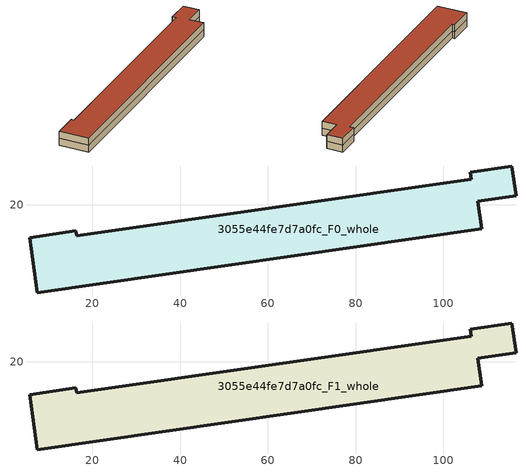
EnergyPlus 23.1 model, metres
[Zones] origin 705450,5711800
3055e44fe7d7a0fc_F0_whole
 floor ground (EU_floor_Construction): 115.56,28.81 116.54,22.05 107.83,20.79 108.73,14.6 7.5,0 5.68,12.58 16.22,14.1 16.39,12.96 106.39,25.91 106.17,27.45 z0
 wall outside (EU_wall_Construction): 5.68,12.58 7.5,0 108.73,14.6 107.83,20.79 116.54,22.05 115.56,28.81 106.17,27.45 106.39,25.91 16.39,12.96 16.22,14.1 5.68,12.58 z0:3
3055e44fe7d7a0fc_F1_whole
 floor to 3055e44fe7d7a0fc_F0_whole (EU_floor_Construction): 115.56,28.81 116.54,22.05 107.83,20.79 108.73,14.6 7.5,0 5.68,12.58 16.22,14.1 16.39,12.96 106.39,25.91 106.17,27.45 z3
 wall outside (EU_wall_Construction): 5.68,12.58 7.5,0 108.73,14.6 107.83,20.79 116.54,22.05 115.56,28.81 106.17,27.45 106.39,25.91 16.39,12.96 16.22,14.1 5.68,12.58 z3:6
 roof outside (EU_roof_Construction): 108.73,14.6 107.83,20.79 116.54,22.05 115.56,28.81 106.17,27.45 106.39,25.91 16.39,12.96 16.22,14.1 5.68,12.58 7.5,0 z6
[Building]
EU S2 Campaign: North Axis=0; Terrain=City; Solar Distribution=FullExterior
[Site:Location]
London: Latitude=51.5; Longitude=-0.5; Time Zone=0; Elevation=25
[SizingPeriod:WeatherFileDays]
AnnualSizingPeriod: Begin Month=1; Begin Day of Month=1; End Month=12; End Day of Month=31; Day of Week for Start Day=Monday; Use Weather File Daylight Saving Period=No; Use Weather File Rain and Snow Indicators=No
[MATERIAL]
EU_InternalMass_Material: Roughness=MediumRough; Thickness=0.1; Conductivity=1; Density=1800; Specific Heat=900; Thermal Absorptance=0.9; Solar Absorptance=0.7; Visible Absorptance=0.7
[MATERIAL:NOMASS] Roughness=MediumRough; Thermal Absorptance=0.9; Solar Absorptance=0.7; Visible Absorptance=0.7
Name | Thermal Resistance
EU_wall_NoMass | 0.727863
EU_roof_NoMass | 0.773354
EU_floor_NoMass | 1.79329
[CONSTRUCTION]
EU_wall_Construction: EU_wall_NoMass
EU_roof_Construction: EU_roof_NoMass
EU_floor_Construction: EU_floor_NoMass
EU_InternalMass_Construction: EU_InternalMass_Material
[ZONE] Type=1; Multiplier=1; Ceiling Height=autocalculate; Floor Area=autocalculate; Part of Total Floor Area=Yes
Name | Volume
3055e44fe7d7a0fc_F0_whole | 3761.73
3055e44fe7d7a0fc_F1_whole | 3761.74
[INTERNALMASS] Construction=EU_InternalMass_Construction; Surface Area=1253.91
Name | Zone or ZoneList
3055e44fe7d7a0fc_F0_whole_EU_InternalMass | 3055e44fe7d7a0fc_F0_whole
3055e44fe7d7a0fc_F1_whole_EU_InternalMass | 3055e44fe7d7a0fc_F1_whole
[OTHEREQUIPMENT] Fuel Type=Electricity; Design Level Calculation Method=Watts/Area; Power per Zone Floor Area=1; Fraction Latent=0; Fraction Radiant=0; Fraction Lost=0; Carbon Dioxide Generation Rate=0; EndUse Subcategory=EU_Step8_InternalGains
Name | Zone or ZoneList or Space or SpaceList | Schedule
EU_Step8_InternalGain_3055e44fe7d7a0fc_F0_whole_f000 | 3055e44fe7d7a0fc_F0_whole | EU_Step8_GainSchedule_3055e44fe7d7a0fc_F0_whole_f000
EU_Step8_InternalGain_3055e44fe7d7a0fc_F1_whole_f000 | 3055e44fe7d7a0fc_F1_whole | EU_Step8_GainSchedule_3055e44fe7d7a0fc_F1_whole_f000
[ZONEVENTILATION:DESIGNFLOWRATE] Schedule=EU_AlwaysOn; Design Flow Rate Calculation Method=AirChanges/Hour; Air Changes per Hour=0.484901; Ventilation Type=Natural; Fan Pressure Rise=0; Fan Total Efficiency=1; Constant Term Coefficient=1; Temperature Term Coefficient=0; Velocity Term Coefficient=0; Velocity Squared Term Coefficient=0; Minimum Indoor Temperature=-100; Maximum Indoor Temperature=100; Delta Temperature=-100; Minimum Outdoor Temperature=-100; Maximum Outdoor Temperature=100; Maximum Wind Speed=40
Name | Zone or ZoneList or Space or SpaceList
EU_ConstantAir_3055e44fe7d7a0fc_F0_whole | 3055e44fe7d7a0fc_F0_whole
EU_ConstantAir_3055e44fe7d7a0fc_F1_whole | 3055e44fe7d7a0fc_F1_whole
[HVACTEMPLATE:THERMOSTAT] Constant Heating Setpoint=20; Constant Cooling Setpoint=50
EU_HeatOnly_3055e44fe7d7a0fc_F0_whole; EU_HeatOnly_3055e44fe7d7a0fc_F1_whole
[HVACTEMPLATE:ZONE:IDEALLOADSAIRSYSTEM] System Availability Schedule=EU_AlwaysOn; Maximum Heating Supply Air Temperature=50; Minimum Cooling Supply Air Temperature=13; Maximum Heating Supply Air Humidity Ratio=0.0156; Minimum Cooling Supply Air Humidity Ratio=0.0077; Heating Limit=NoLimit; Cooling Limit=NoLimit; Heating Availability Schedule=EU_AlwaysOn; Cooling Availability Schedule=EU_CoolingOff; Dehumidification Control Type=ConstantSensibleHeatRatio; Cooling Sensible Heat Ratio=0.7; Dehumidification Setpoint=60; Humidification Control Type=None; Humidification Setpoint=30; Outdoor Air Method=None; Outdoor Air Flow Rate per Person=0.00944; Outdoor Air Flow Rate per Zone Floor Area=0; Outdoor Air Flow Rate per Zone=0; Demand Controlled Ventilation Type=None; Outdoor Air Economizer Type=NoEconomizer; Heat Recovery Type=None; Sensible Heat Recovery Effectiveness=0.7; Latent Heat Recovery Effectiveness=0.65
Name | Template Thermostat
3055e44fe7d7a0fc_F0_whole | EU_HeatOnly_3055e44fe7d7a0fc_F0_whole
3055e44fe7d7a0fc_F1_whole | EU_HeatOnly_3055e44fe7d7a0fc_F1_whole
[SIZING:ZONE] Zone Cooling Design Supply Air Temperature Input Method=SupplyAirTemperature; Zone Cooling Design Supply Air Temperature=13; Zone Heating Design Supply Air Temperature Input Method=SupplyAirTemperature; Zone Heating Design Supply Air Temperature=50; Zone Cooling Design Supply Air Humidity Ratio=0.008; Zone Heating Design Supply Air Humidity Ratio=0.008; Cooling Design Air Flow Method=DesignDay; Cooling Design Air Flow Rate=0; Cooling Minimum Air Flow per Zone Floor Area=0.000762; Cooling Minimum Air Flow=0; Cooling Minimum Air Flow Fraction=0.2; Heating Design Air Flow Method=DesignDay; Heating Design Air Flow Rate=0; Heating Maximum Air Flow per Zone Floor Area=0.002032; Heating Maximum Air Flow=0.141576; Heating Maximum Air Flow Fraction=0.3; Account for Dedicated Outdoor Air System=No; Dedicated Outdoor Air System Control Strategy=NeutralSupplyAir; Dedicated Outdoor Air Low Setpoint Temperature for Design=autosize; Dedicated Outdoor Air High Setpoint Temperature for Design=autosize; Zone Load Sizing Method=Sensible Load Only No Latent Load; Zone Latent Cooling Design Supply Air Humidity Ratio Input Method=HumidityRatioDifference; Zone Cooling Design Supply Air Humidity Ratio Difference=0.005; Zone Latent Heating Design Supply Air Humidity Ratio Input Method=HumidityRatioDifference; Zone Humidification Design Supply Air Humidity Ratio Difference=0.005
3055e44fe7d7a0fc_F0_whole; 3055e44fe7d7a0fc_F1_whole
[SCHEDULE:CONSTANT]
Name | Hourly Value
EU_AlwaysOn | 1
EU_CoolingOff | 0
[SCHEDULE:FILE] Column Number=1; Rows to Skip at Top=0; Number of Hours of Data=8760; Column Separator=Comma; Interpolate to Timestep=No; Minutes per Item=60; Adjust Schedule for Daylight Savings=Yes
Name | File
EU_Step8_GainSchedule_3055e44fe7d7a0fc_F0_whole_f000 | C:\Users\o_iseri\Desktop\OpenUBEM\openubem\outputs\eu_evidence\EU-11\GB-LDN-STDUNSTANS\idfs\3055e44fe7d7a0fc\3055e44fe7d7a0fc_F0_whole_f000_gain.csv
EU_Step8_GainSchedule_3055e44fe7d7a0fc_F1_whole_f000 | C:\Users\o_iseri\Desktop\OpenUBEM\openubem\outputs\eu_evidence\EU-11\GB-LDN-STDUNSTANS\idfs\3055e44fe7d7a0fc\3055e44fe7d7a0fc_F1_whole_f000_gain.csv
